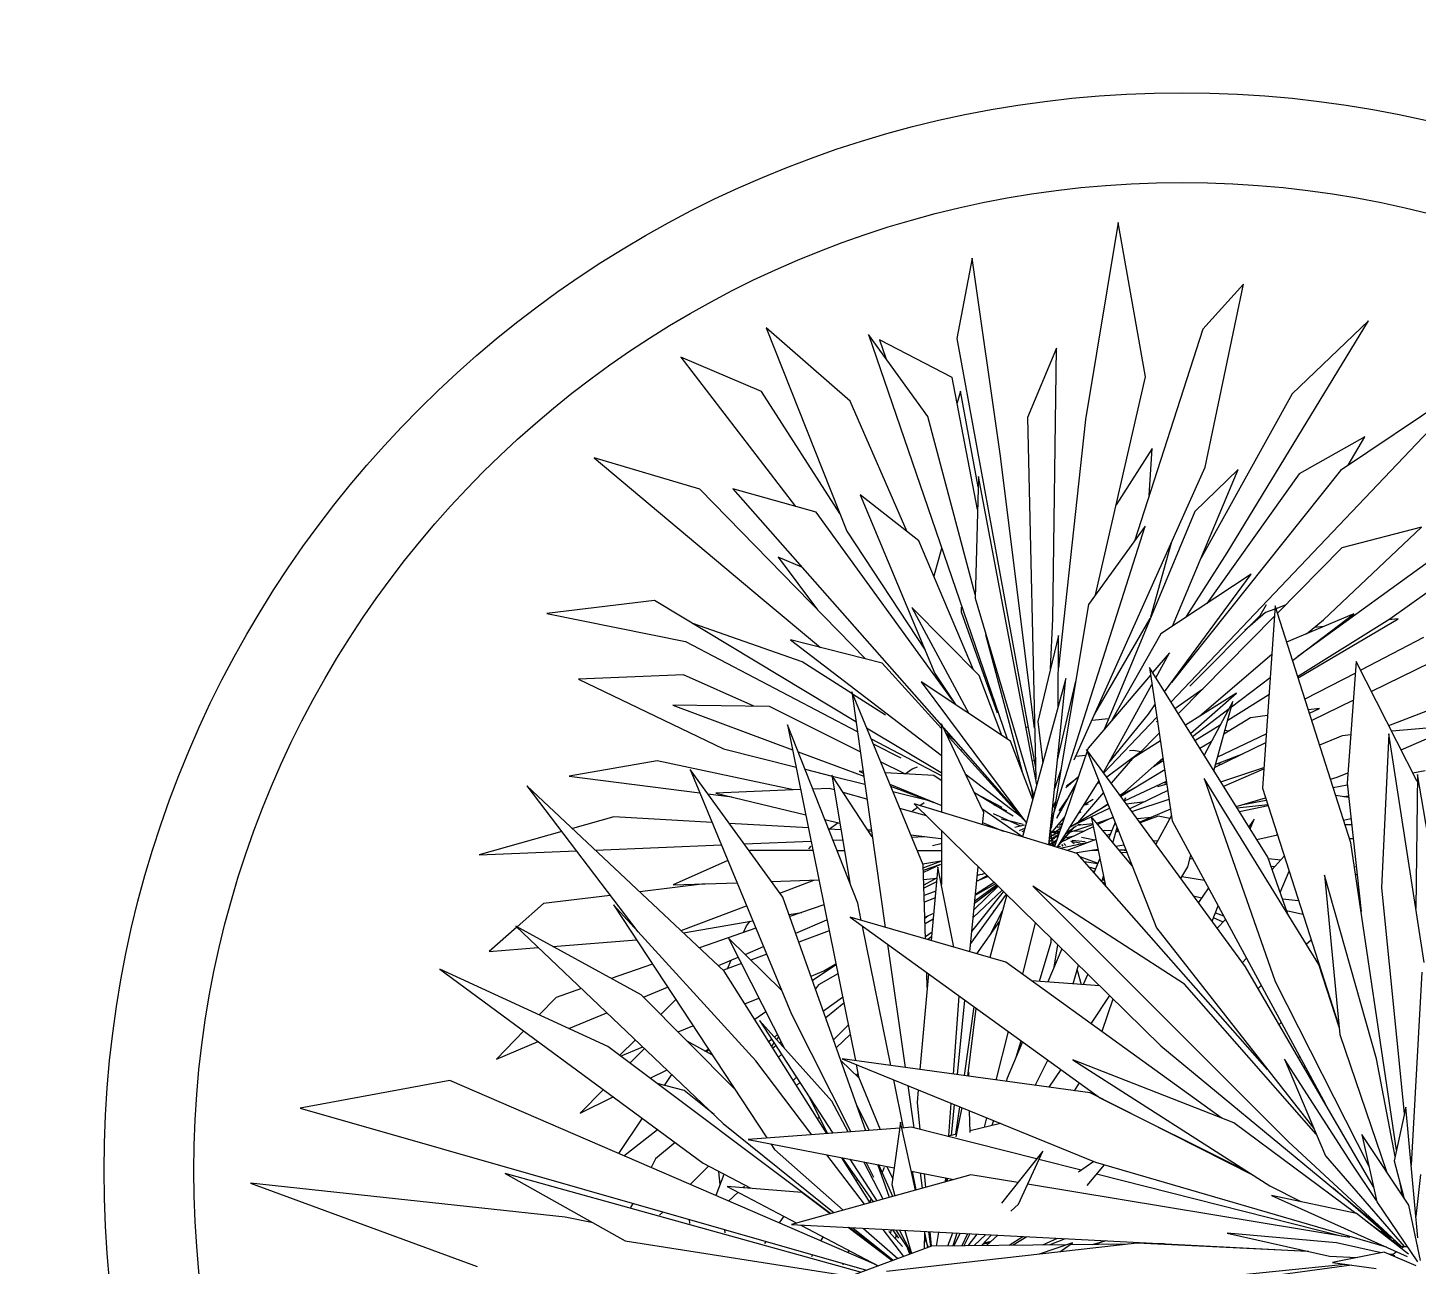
# Model space of a CAD drawing. Header units: millimetres. Extents: x 496 to 139339, y -41630 to 84383.
# Drawn here: x 32843 to 33616, y -36053 to -35364 of the extents above; entities that cross this region are included whole.
import ezdxf

# ---------------------------------------------------------------- set-up
doc = ezdxf.new("R2010")
doc.units = ezdxf.units.MM
doc.layers.add('zelen', color=69, linetype='Continuous')
doc.layers.add('площадь', color=2, linetype='Continuous', lineweight=25, plot=False)
doc.layers.add('территория', color=74, linetype='Continuous', lineweight=25)

# ---------------------------------------------------------------- blocks, each defined once
blk = doc.blocks.new('p4')
at = {"color": 1, "linetype": 'Continuous'}
for p, q in [((-20.74, 421.27), (-35.07, 334.92)), ((-8.7, 353.55), (-20.74, 421.27)), ((-84.77, 405.66), (-91.46, 370.37)), ((-72.43, 319.75), (-84.77, 405.66)), ((34.29, 394.29), (16.42, 374.59)), ((17.43, 313.96), (34.29, 394.29)), ((-175.23, 375.05), (-139.78, 285.88)), ((-138.31, 342.91), (-175.23, 375.05)), ((16.42, 374.59), (-13.56, 281.53)), ((27.13, 276.3), (89.13, 378.22)), ((89.13, 378.22), (55.71, 346.13)), ((-130.3, 372.15), (-69.49, 194.73)), ((-104.23, 336.2), (-130.3, 372.15)), ((-125.41, 369.81), (-122.74, 361.73)), ((-93.6, 353.36), (-125.41, 369.81)), ((-91.46, 370.37), (-57.01, 181.96)), ((-47.72, 366.25), (-60.56, 335.71)), ((-49.39, 247.36), (-47.72, 366.25)), ((-212.61, 362.3), (-162.39, 296.72)), ((-177.19, 347.12), (-212.61, 362.3)), ((-82.38, 295.32), (-93.6, 353.36)), ((-30.64, 257.94), (-8.7, 353.55)), ((2.47, 210.81), (138.06, 353.56)), ((138.06, 353.56), (76.88, 312.52)), ((-142.88, 293.67), (-177.19, 347.12)), ((-113.32, 285.58), (-138.31, 342.91)), ((-89.86, 347.36), (-91.44, 342.17)), ((-82.09, 305.36), (-89.86, 347.36)), ((55.71, 346.13), (15.58, 273.92)), ((-83.46, 258.12), (-104.23, 336.2)), ((-60.56, 335.71), (-56.9, 177.09)), ((-35.07, 334.92), (-46.96, 225.87)), ((87.56, 327.25), (58.72, 311.01)), ((80.23, 314.77), (87.56, 327.25)), ((-250.69, 318), (-176.89, 256.16)), ((-204.37, 304.22), (-250.69, 318)), ((-57.41, 199.38), (-72.43, 319.75)), ((-5.75, 322.07), (-21.57, 297.47)), ((-7.12, 301.5), (-5.75, 322.07)), ((-39.98, 185.42), (17.43, 313.96)), ((76.88, 312.52), (2.7, 219.44)), ((3.09, 244.21), (32, 312.99)), ((32, 312.99), (12.9, 294.48)), ((-81.96, 309.89), (-83.5, 256.49)), ((-56.4, 174.47), (-81.96, 309.89)), ((58.72, 311.01), (18.18, 254.17)), ((-131.65, 229.8), (-204.37, 304.22)), ((-189.82, 304.46), (-98.28, 200.5)), ((-153.26, 294.15), (-189.82, 304.46)), ((-133.98, 301.75), (-101.15, 223.45)), ((-108.18, 281.55), (-133.98, 301.75)), ((-93.36, 211.62), (-153.26, 294.15)), ((12.9, 294.48), (-26.88, 198.82)), ((-50.07, 158.35), (-8.83, 288.06)), ((-8.83, 288.06), (-33.73, 253.68)), ((69.48, 246.9), (112.47, 287.64)), ((112.47, 287.64), (77.45, 278.57)), ((-139.78, 285.88), (-105.39, 233.57)), ((-84.15, 225), (-108.18, 281.55)), ((-6.38, 248.24), (2.88, 281.38)), ((131.93, 284.32), (58.17, 230.9)), ((-98.3, 278.27), (-101.61, 266.09)), ((9.35, 248.34), (27.13, 276.3)), ((77.45, 278.57), (49.17, 249.87)), ((-169.92, 274.47), (-152.73, 251.36)), ((-159.52, 270.05), (-169.92, 274.47)), ((98.58, 247.38), (134.6, 273.21)), ((37.61, 266.99), (-1.98, 240.86)), ((-0.34, 215.3), (37.61, 266.99)), ((-83.5, 256.49), (-57.77, 169.47)), ((-224.18, 255.37), (-271.39, 249.74)), ((-135.8, 202.23), (-224.18, 255.37)), ((-176.89, 256.16), (-151.31, 234.81)), ((-111.33, 252.39), (-86.31, 205.89)), ((-81.73, 222.56), (-111.33, 252.39)), ((-89.47, 250.33), (-89.5, 252.44)), ((-73.66, 205.96), (-89.47, 250.33)), ((-33.73, 253.68), (-50.09, 155.59)), ((41.55, 248.87), (44.36, 253.65)), ((48.16, 253.02), (42.57, 173.1)), ((48.06, 251.64), (43.96, 250.12)), ((81.43, 149.05), (48.16, 253.02)), ((52.56, 253.32), (48.54, 251.82)), ((-271.39, 249.74), (-210.54, 237.4)), ((-159.45, 228.55), (-207.43, 245.3)), ((-50.38, 225.42), (-49.39, 247.36)), ((-31.04, 205.44), (-6.67, 247.55)), ((47.84, 248.53), (5.66, 205.71)), ((10.7, 217.76), (41.55, 248.87)), ((43.96, 250.12), (34.96, 242.22)), ((82.78, 249.55), (53.23, 237.16)), ((55.81, 229.11), (82.78, 249.55)), ((58.06, 222.08), (98.58, 247.38)), ((58.26, 221.45), (102.22, 247.44)), ((61.94, 240.81), (69.48, 246.9)), ((77.42, 244.84), (76.43, 244.74)), ((102.22, 247.44), (97.98, 247)), ((-164.47, 238.17), (-98.35, 187.47)), ((-124.27, 227.92), (-164.47, 238.17)), ((-62.69, 180.04), (-78.74, 240.38)), ((-46.84, 240.12), (-55.92, 202.37)), ((-47.11, 208.48), (-46.84, 240.12)), ((-1.98, 240.86), (-23.44, 202.86)), ((69.6, 244.02), (65.46, 243.59)), ((113.28, 239.14), (85.75, 224.8)), ((-210.54, 237.4), (-135.19, 197.91)), ((1.8, 232.44), (-5.61, 223.75)), ((-4.23, 221.53), (1.8, 232.44)), ((-137.56, 214.56), (-159.45, 228.55)), ((-98.29, 199.2), (-124.27, 227.92)), ((-7.01, 225.98), (3.05, 158.69)), ((44.98, 142.77), (-7.01, 225.98)), ((46.67, 231.77), (15.1, 204.62)), ((83.79, 228.65), (79.76, 175.23)), ((110.56, 175.93), (83.79, 228.65)), ((116.17, 228.01), (90.46, 215.51)), ((-211.51, 222.84), (-257.57, 220.86)), ((-257.57, 220.86), (-193.99, 190.38)), ((-180.62, 208.99), (-211.51, 222.84)), ((-107.15, 219.71), (-60.99, 157.68)), ((-67.91, 193.68), (-107.15, 219.71)), ((-101.15, 223.45), (-92.12, 209.74)), ((-71.73, 196.22), (-81.73, 222.56)), ((-43.62, 221.26), (-62.64, 151.65)), ((-51.12, 148.14), (-43.62, 221.26)), ((-47.31, 185.3), (-39.34, 220.01)), ((-6.51, 222.69), (-33.89, 190.61)), ((28.98, 208.78), (45.97, 221.65)), ((83.41, 223.58), (61.27, 212.05)), ((-137.67, 215.31), (-122.96, 111.97)), ((-106.3, 139.41), (-137.67, 215.31)), ((-122.75, 205.1), (-137.28, 214.38)), ((-27.21, 179.94), (-5.89, 218.52)), ((4.23, 208), (16.5, 216.72)), ((31.2, 214.73), (8.81, 200.67)), ((11.11, 196.99), (31.2, 214.73)), ((27.39, 202.93), (45.45, 214.21)), ((-216.14, 209.42), (-163.58, 189.92)), ((-173.68, 208.91), (-216.14, 209.42)), ((-133.93, 189.05), (-173.68, 208.91)), ((-7.46, 205.6), (-4.55, 209.56)), ((11.85, 195.79), (27.96, 208)), ((29.61, 211.06), (16.97, 187.61)), ((21.3, 180.67), (29.61, 211.06)), ((67.7, 208.06), (62.76, 207.38)), ((63.22, 205.94), (67.7, 208.06)), ((82.51, 211.64), (64.24, 202.76)), ((-55.92, 202.37), (-53.81, 183.97)), ((-32.16, 202.93), (-24.96, 203.68)), ((-27.06, 179.73), (-3.76, 204.26)), ((-24.86, 184.2), (-7.46, 205.6)), ((-3.83, 202.27), (-3.5, 202.5)), ((37.44, 203.92), (25.71, 196.8)), ((44.8, 204.93), (37.44, 203.92)), ((98.08, 200.5), (115.2, 207.15)), ((-165.8, 200.9), (-136.06, 53.49)), ((-135.01, 122.57), (-165.8, 200.9)), ((-98.39, 179.74), (-131.09, 199.4)), ((-98.28, 201.32), (-98.3, 162.48)), ((-79.73, 162.43), (-98.28, 201.32)), ((-97.42, 199.53), (-63.25, 160.72)), ((-96.35, 197.29), (-92.58, 194.03)), ((-62.21, 159.32), (-96.13, 196.82)), ((-61.2, 199.89), (-60.3, 199.98)), ((-57.52, 200.27), (-57.43, 200.28)), ((-2.71, 197.22), (-12.5, 187.28)), ((13, 193.95), (24.13, 200.9)), ((22.94, 199.04), (23.12, 199.02)), ((22.99, 186.83), (44.24, 196.92)), ((26.18, 198.53), (28.07, 198.23)), ((77.6, 196.09), (67.73, 191.87)), ((81.36, 196.42), (77.6, 196.09)), ((98.05, 196.92), (94.81, 129.27)), ((113.57, 96.51), (98.05, 196.92)), ((114.84, 199.38), (99.35, 198.01)), ((-193.99, 190.38), (-162.05, 182.33)), ((-129.17, 194.76), (-98.4, 178.63)), ((-128.25, 192.53), (-116.06, 186.39)), ((-89.71, 189.72), (-89.02, 189.99)), ((-58.13, 168.14), (-67.91, 193.68)), ((-34.32, 189.34), (-48.61, 147.38)), ((-34.59, 190.02), (-3.92, 111.81)), ((35.22, 94.62), (-34.59, 190.02)), ((-33.89, 190.61), (-34.25, 189.56)), ((-15.74, 189.57), (-14.1, 189.74)), ((-2.19, 193.76), (-14.41, 186.08)), ((-14.1, 189.74), (-10.62, 189.19)), ((20.08, 193.39), (15.21, 190.43)), ((43.96, 192.9), (21.69, 182.08)), ((103.48, 189.87), (114.62, 194.64)), ((-223.01, 185.04), (-261.72, 178.34)), ((-163.2, 172.31), (-223.01, 185.04)), ((-161.12, 189.01), (-144.14, 182.71)), ((-114.41, 179.3), (-124.96, 184.57)), ((-58.41, 185.1), (-57.6, 185.18)), ((-39.23, 187.11), (-34.93, 187.56)), ((-10.74, 189.06), (-25.67, 177.83)), ((-14.41, 186.08), (-23.73, 175.18)), ((-17.81, 171.47), (-1.07, 186.24)), ((-5.25, 182.56), (-0.92, 185.26)), ((-3.04, 184.51), (-1.04, 186.02)), ((22.12, 183.65), (34.31, 188.21)), ((22.75, 183.89), (24.75, 183.57)), ((-261.72, 178.34), (-204.33, 171.01)), ((-208.56, 181.22), (-164.08, 73.89)), ((-167.83, 125.22), (-208.56, 181.22)), ((-158.11, 181.34), (-146.28, 178.36)), ((-146.35, 178.78), (-138.26, 130.83)), ((-128.61, 151.72), (-146.35, 178.78)), ((-146.03, 178.3), (-131.89, 174.74)), ((-144.14, 182.71), (-132.4, 178.34)), ((-134.4, 180.45), (-132.6, 179.7)), ((-132.69, 180.35), (-134.4, 180.45)), ((-101.62, 178.57), (-122.99, 179.79)), ((-114.38, 179.3), (-114.7, 179.44)), ((-114.19, 179.29), (-111.13, 181.51)), ((-111.13, 181.51), (-108.73, 182.43)), ((-98.41, 176.36), (-101.62, 178.57)), ((-87.83, 179.4), (-62.97, 160.34)), ((-78.92, 177.8), (-78.45, 177.98)), ((-45.76, 181.56), (-48.6, 172.75)), ((-38.18, 178.02), (-43.7, 173.18)), ((-39.14, 177.17), (-43.7, 173.18)), ((-43.4, 174.15), (-38.25, 177.81)), ((-0.29, 181.03), (-19.49, 169.38)), ((17.1, 177.35), (48.23, 88.13)), ((67.31, 95.59), (17.1, 177.35)), ((24.32, 175.85), (43.21, 182.14)), ((43.15, 181.34), (25.58, 173.82)), ((72.48, 177), (75.48, 177.87)), ((75.48, 177.87), (80.11, 179.85)), ((108.58, 179.83), (113.98, 180.84)), ((110.6, 178.99), (109.91, 120.21)), ((116.95, 142.34), (110.6, 178.99)), ((-280.25, 174.07), (-231.47, 110.03)), ((-193.56, 92.74), (-280.25, 174.07)), ((-160.06, 172.44), (-197.31, 170.92)), ((-197.31, 170.92), (-157.82, 161.37)), ((-147.62, 172.95), (-154.7, 172.66)), ((-145.25, 172.28), (-147.62, 172.95)), ((-130.97, 168.24), (-141.37, 171.18)), ((-120.96, 174.88), (-98.47, 165.56)), ((-120.56, 173.92), (-101.54, 166.83)), ((-119.62, 171.65), (-103.71, 167.64)), ((-83.81, 170.98), (-71.76, 164.67)), ((-83.81, 170.98), (-71.76, 164.67)), ((-66.82, 160.75), (-83.8, 170.96)), ((-76.04, 175.25), (-77.4, 176.12)), ((-57.94, 168.84), (-58.62, 172.34)), ((-39.27, 174.83), (-47.77, 159.77)), ((-38.9, 175.89), (-47.65, 160.14)), ((-47.55, 147.06), (-29.99, 174.9)), ((-27.19, 171.13), (-38.58, 157.8)), ((-29.99, 174.9), (-29.22, 176.31)), ((-28.87, 175.42), (-29.36, 175.05)), ((-19.93, 169.98), (-17.81, 171.47)), ((-12.48, 173.63), (-19.81, 169.82)), ((-17.87, 167.44), (0.44, 176.13)), ((1.05, 172.05), (-15.54, 163.98)), ((0.65, 174.76), (-3.51, 173.71)), ((-0.27, 175.27), (0.53, 175.57)), ((42.57, 173.1), (76.08, 68.75)), ((73.67, 173.31), (79.84, 174.46)), ((79.76, 175.23), (85.89, 118.93)), ((-200.81, 170.57), (-190.32, 169.23)), ((-110.23, 166.11), (-1.94, 59.97)), ((-38.76, 144.39), (-110.23, 166.11)), ((-107.82, 165.38), (-105.89, 166.78)), ((-75.46, 165.94), (-69.73, 163.06)), ((-49.48, 164.15), (-48.18, 167.07)), ((-43.35, 167.89), (-46.75, 163.12)), ((-25.15, 165.94), (-42.14, 155.64)), ((-33.83, 166), (-35.94, 165.47)), ((-35.67, 165.89), (-31.62, 168.29)), ((-28.89, 163.68), (-25.26, 166.23)), ((-27.2, 164.87), (-26.86, 164.91)), ((-26.22, 165.55), (-25.15, 165.95)), ((-17.51, 168.74), (-18.06, 167.43)), ((-17.93, 167.25), (-17.51, 168.74)), ((-17.13, 166.15), (-8.91, 167.21)), ((-14.7, 162.84), (1.61, 168.28)), ((31.07, 165.04), (43.96, 168.76)), ((44.93, 165.74), (31.53, 164.3)), ((45.09, 165.27), (32.53, 162.71)), ((34.16, 165.93), (44.27, 167.82)), ((80.44, 168.95), (74.77, 169.86)), ((80.37, 169.56), (78.13, 169.32)), ((-242.02, 160.47), (-260.25, 155.31)), ((-198.95, 158.03), (-242.02, 160.47)), ((-149.47, 159.36), (-142.8, 157.74)), ((-104.85, 160.84), (-116.52, 164.14)), ((-110.92, 163.13), (-108.78, 164.68)), ((-62.63, 151.68), (-80.48, 163.99)), ((-80.28, 157.01), (-79.73, 162.43)), ((-63.36, 156.43), (-75.41, 161.84)), ((-71.99, 159.65), (-62.38, 157.23)), ((-68.67, 158.81), (-62.38, 157.23)), ((-66.5, 164.06), (-65.35, 163.11)), ((-66.5, 164.06), (-65.35, 163.11)), ((-63.5, 160.75), (-62.97, 160.34)), ((-62.79, 159.97), (-62.62, 159.88)), ((-62.79, 159.97), (-62.62, 159.88)), ((-50.07, 158.35), (-49.14, 161.28)), ((-49.47, 159.3), (-50.06, 158.48)), ((-49.36, 159.99), (-49.95, 159.54)), ((-49.78, 153.54), (-44.15, 160.46)), ((-49, 162.15), (-49.7, 161.97)), ((-49.7, 161.99), (-49.01, 162.08)), ((-49.7, 161.99), (-49.6, 162)), ((-41.89, 156.04), (-32.57, 160.46)), ((-38.88, 160.81), (-38.84, 160.83)), ((-38.1, 162.04), (-37, 162.73)), ((-38.1, 162.04), (-37, 162.73)), ((-32.6, 160.62), (-26.22, 130.17)), ((-14.57, 138.96), (-32.6, 160.62)), ((-32.49, 160.5), (-24.5, 164.29)), ((-30.16, 157.69), (-22.87, 160.12)), ((-30.16, 157.69), (-24.81, 159.48)), ((-26.32, 158.74), (-30.02, 157.67)), ((-22.97, 160.37), (-29.68, 157.11)), ((-6.14, 160.25), (-12.32, 159.58)), ((2.28, 163.85), (-11.21, 158.07)), ((-3.08, 160.8), (-11.01, 157.8)), ((2.69, 161.1), (-4.15, 148.42)), ((1.99, 159.81), (-3.08, 160.8)), ((3.05, 158.69), (70.24, 34.36)), ((38.95, 159.44), (36.69, 156.05)), ((37.21, 155.21), (38.95, 159.44)), ((78.22, 159.08), (81.44, 159.8)), ((-264.94, 153.98), (-301.17, 143.72)), ((-156.66, 155.63), (-191.38, 157.6)), ((-142.31, 154.82), (-147.81, 155.13)), ((-147.49, 155.11), (-143.6, 157.94)), ((-130.71, 154.92), (-129.04, 154.71)), ((-128.95, 154.06), (-130.2, 154.13)), ((-111.74, 152.57), (-98.55, 150.94)), ((-98.3, 154.42), (-98.31, 130.75)), ((-80.18, 157.98), (-71.15, 154.23)), ((-61.81, 156.78), (-66.02, 155.84)), ((-63.97, 154.53), (-62.43, 155.14)), ((-61.86, 154.5), (-62.97, 153.89)), ((-62.4, 155.15), (-61.6, 155.46)), ((-62.32, 153.63), (-62.09, 153.64)), ((-62.32, 153.63), (-62.09, 153.64)), ((-50.82, 149.69), (-47.02, 152.76)), ((-50.82, 149.69), (-47.02, 152.76)), ((-50.74, 151.83), (-46.39, 153.9)), ((-46.75, 152.84), (-50.55, 153.71)), ((-50.45, 154.73), (-49.64, 147.69)), ((-50.45, 154.73), (-49.64, 147.69)), ((-50.08, 155.68), (-50.41, 155.09)), ((-50.05, 155.83), (-50.4, 155.21)), ((-50.4, 155.15), (-50.33, 155.23)), ((-50.23, 155.5), (-50.37, 155.48)), ((-50.29, 156.27), (-49.91, 156.65)), ((-50.26, 156.55), (-49.91, 156.68)), ((-49.07, 154.03), (-46.32, 154.09)), ((-45.82, 155.57), (-48.91, 153.34)), ((-48.73, 154.04), (-48.12, 153.91)), ((-48.01, 153.13), (-46.39, 153.9)), ((-47.21, 152.71), (-47.64, 151.74)), ((-45.68, 155.99), (-47.41, 155.8)), ((-46.61, 154.09), (-47.12, 152.93)), ((-40.06, 156.07), (-46.96, 147.99)), ((-40.58, 155.46), (-46.96, 147.99)), ((-46.89, 152.88), (-46.68, 153.04)), ((-46.89, 152.88), (-46.68, 153.04)), ((-46.22, 156.06), (-46.53, 155.9)), ((-46.22, 156.06), (-46.53, 155.9)), ((-46.44, 156.84), (-45.1, 157.67)), ((-46.44, 156.84), (-45.1, 157.67)), ((-31.66, 156.15), (-46.31, 149.02)), ((-45.22, 157.33), (-45.94, 157.36)), ((-45.28, 157.16), (-45.79, 155.98)), ((-43.69, 153.18), (-31.87, 157.12)), ((-43.69, 153.18), (-31.87, 157.12)), ((-43.59, 153.35), (-38.95, 156.61)), ((-42.1, 154.19), (-42.57, 154.06)), ((-42.39, 154.19), (-35.35, 154.35)), ((-41.89, 156.04), (-40.03, 156.92)), ((-31.94, 157.47), (-38.66, 156.74)), ((-37.12, 156.91), (-38.2, 156.97)), ((-28.09, 157.88), (-30.14, 157.66)), ((-27.54, 154.54), (-23.45, 154.64)), ((-27.44, 154.43), (-26.74, 154.56)), ((-24.23, 152.8), (-25.65, 152.27)), ((-22.04, 158), (-24.85, 151.32)), ((-23.02, 149.11), (-21.15, 155.75)), ((-20.54, 154.2), (-21.71, 153.75)), ((-21.45, 154.68), (-20.74, 154.7)), ((40.11, 150.57), (49.16, 152.59)), ((78.86, 157.07), (81.73, 157.13)), ((-250.16, 145.84), (-194.85, 148.13)), ((-184.8, 148.55), (-155.48, 149.77)), ((-156.45, 146.37), (-155.44, 147.61)), ((-145.86, 150.16), (-141.55, 150.34)), ((-111.34, 151.6), (-105.72, 151.83)), ((-98.56, 148.58), (-102.17, 147.78)), ((-50.39, 147.92), (-50.99, 149.47)), ((-50.74, 151.7), (-50.78, 151.44)), ((-50.6, 148.46), (-49.75, 149.1)), ((-50.59, 148.42), (-47.52, 150.58)), ((-48.74, 149.72), (-50.5, 148.21)), ((-48.74, 149.72), (-50.5, 148.21)), ((-50.45, 150.93), (-47.45, 151.93)), ((-50.45, 150.93), (-49.77, 151.16)), ((-50.34, 151.28), (-48.46, 150.89)), ((-48.53, 147.6), (-49.68, 147.71)), ((-49.67, 147.7), (-49.52, 148.9)), ((-49.2, 147.66), (-49.66, 147.77)), ((-48.51, 149.73), (-49.4, 147.68)), ((-49.39, 149.93), (-49.25, 151.05)), ((-49.13, 152.03), (-49.11, 152.17)), ((-48.39, 148.01), (-49.13, 147.65)), ((-48.69, 152.29), (-47.99, 151.37)), ((-47.77, 151.6), (-48.56, 152.33)), ((-48.42, 151.61), (-48.22, 151.67)), ((-48.06, 151.73), (-47.45, 151.93)), ((-46.07, 147.37), (-47.28, 147.48)), ((-46.24, 149.13), (-46.2, 149.08)), ((-33.91, 149.15), (-46.18, 146.64)), ((-45.42, 149.46), (-45.81, 149.81)), ((-45.62, 148.35), (-45, 147.58)), ((-44.97, 151.15), (-44.49, 151.24)), ((-43.66, 147.84), (-44.61, 148.72)), ((-44.09, 152.08), (-44.35, 152.13)), ((-42.62, 150.82), (-44.09, 152.08)), ((-43.36, 151.45), (-40.03, 152.07)), ((-30.47, 150.45), (-43.05, 145.69)), ((-40.01, 148.57), (-41.5, 149.85)), ((-41.43, 149.79), (-37.35, 149.09)), ((-35.14, 149.53), (-40.9, 150.07)), ((-36.73, 151.58), (-30.88, 150.38)), ((-21.73, 147.57), (-18.17, 148.14)), ((-5.29, 149.98), (-3.23, 150.12)), ((49.19, 152.5), (48.82, 152.51)), ((82.42, 150.8), (80.85, 150.88)), ((101.42, 14.18), (81.43, 149.05)), ((-301.17, 143.72), (-258.48, 145.49)), ((-192.03, 141.35), (-216.05, 130.58)), ((-182.34, 145.69), (-182.63, 145.56)), ((-154.65, 145.63), (-182.34, 145.69)), ((-140.75, 145.6), (-144.07, 145.61)), ((-98.57, 145.5), (-108.83, 145.53)), ((-106.47, 139.83), (-98.6, 141.21)), ((-106.26, 138.07), (-98.6, 141.05)), ((-39.75, 144.69), (-29.6, 146.31)), ((44.83, 49.64), (-38.76, 144.39)), ((-37.58, 143.05), (-29.59, 140.1)), ((-36.91, 142.29), (-37.02, 142.65)), ((-29.69, 139.86), (-35.58, 140.78)), ((-33.14, 145.74), (-29.5, 145.8)), ((-28.73, 142.14), (-31.33, 135.96)), ((-20.39, 145.95), (-17.33, 146)), ((-16.78, 144.6), (-19.48, 144.86)), ((-19.12, 145.98), (-17.19, 145.64)), ((9.8, 138.58), (11.19, 143.63)), ((12.14, 141.87), (10.74, 142.01)), ((53.74, 117.7), (44.98, 142.77)), ((50.65, 141.51), (45.25, 142.02)), ((52.19, 143.16), (46.85, 137.42)), ((-105.23, 106.85), (-106.3, 139.41)), ((-98.61, 139.62), (-106.22, 136.98)), ((-98.61, 139.51), (-106.19, 135.98)), ((-99.86, 138.4), (-102.71, 106.12)), ((-92.77, 103.24), (-99.86, 138.4)), ((-85.85, 101.24), (-82.12, 138.56)), ((-77.73, 134.26), (-82.75, 132.24)), ((-81.16, 135.18), (-82.51, 134.68)), ((-82.47, 135.06), (-80.28, 135.26)), ((-82.16, 132.47), (-78.25, 134.76)), ((-80.28, 135.26), (-79.18, 135.68)), ((-33.55, 138.48), (-30.61, 137.67)), ((-32.13, 136.87), (-31.1, 136.51)), ((-27.82, 131.99), (-27.12, 134.48)), ((6.8, 133.45), (9.8, 138.58)), ((47.86, 138.5), (46.43, 138.64)), ((50.41, 127.24), (54.3, 136.57)), ((69.85, 134.87), (76.59, 64.98)), ((92.63, 54.24), (69.85, 134.87)), ((83.77, 138.42), (82.99, 138.49)), ((84.13, 135.08), (83.49, 135.14)), ((-202.26, 131.05), (-230.67, 127.55)), ((-216.05, 130.58), (-187.97, 131.53)), ((-172.79, 132.04), (-152.05, 132.75)), ((-169.13, 127), (-154.22, 132.67)), ((-139.52, 134.05), (-138.82, 134.17)), ((-106.09, 132.98), (-100.29, 133.49)), ((-100.38, 133.49), (-106.01, 130.41)), ((-100.42, 132), (-105.96, 129.18)), ((-98.89, 133.62), (-98.64, 133.64)), ((-98.64, 132.9), (-98.74, 132.85)), ((-71.69, 128.34), (-84.35, 116.3)), ((-84.02, 119.58), (-73.36, 129.98)), ((-73.58, 130.19), (-83.74, 122.38)), ((-83.61, 123.67), (-74.04, 130.64)), ((-74.52, 131.11), (-83.37, 126.06)), ((-83.32, 126.53), (-75.16, 131.74)), ((-58.13, 130.07), (54.03, 17.82)), ((8.34, 87.03), (-58.13, 130.07)), ((-26.43, 131.15), (-27.64, 131.78)), ((-26.67, 132.33), (-27.51, 133.1)), ((-27.33, 133.76), (-26.93, 133.55)), ((17.16, 132.59), (7.2, 134.13)), ((18.89, 129.38), (14.54, 122.87)), ((94.81, 129.27), (104.89, 30.26)), ((-272.92, 122.36), (-284.55, 112.13)), ((-243.61, 125.96), (-272.92, 122.36)), ((-131.44, 22.71), (-167.83, 125.22)), ((-133.47, 115.01), (-135.01, 122.57)), ((-100.79, 127.86), (-105.86, 125.96)), ((-101.05, 124.88), (-105.76, 122.99)), ((-69.84, 126.52), (-85.48, 104.92)), ((-84.96, 110.14), (-70.96, 127.62)), ((-81.86, 126.92), (-80.77, 128.02)), ((-69.57, 126.26), (-77.1, 98.71)), ((12.38, 125.83), (15.88, 124.87)), ((51.39, 124.41), (58.42, 123.74)), ((85.15, 125.71), (84.92, 125.49)), ((-242.24, 121.81), (-174.87, 19.51)), ((-179.75, 53.43), (-242.24, 121.81)), ((-212.5, 110.51), (-183.78, 121.43)), ((-165.12, 117.57), (-159.55, 118.53)), ((-149.86, 121.88), (-164.81, 116.71)), ((-159.76, 118.45), (-159.73, 118.5)), ((-138.39, 116.43), (-28.47, 36.97)), ((-70.04, 96.67), (-138.39, 116.43)), ((-105.54, 116.41), (-101.65, 118.13)), ((-105.53, 115.95), (-104.18, 117.01)), ((-76.72, 109.04), (-71.5, 119.23)), ((-75.3, 119.37), (-75.7, 118.42)), ((20.51, 114.72), (23.24, 121.34)), ((25.31, 114.26), (21.07, 116.07)), ((21.98, 118.29), (25.55, 117.06)), ((60.41, 117.54), (53.21, 119.2)), ((-284.68, 112.02), (-296.83, 101.34)), ((-285.12, 112.44), (-194.01, 25.94)), ((-230, 82.36), (-285.12, 112.44)), ((-211.54, 109.61), (-181.05, 114.84)), ((-179.69, 111.56), (-204.48, 102.98)), ((-185.13, 109.68), (-183.84, 112.57)), ((-183.83, 112.57), (-182.15, 114.65)), ((-162.24, 109.46), (-148.52, 115.24)), ((-147.54, 110.41), (-160.82, 105.46)), ((-120.49, 51.34), (-132.96, 112.51)), ((-101.88, 115.5), (-105.44, 113.46)), ((-105.26, 107.91), (-102.36, 110.02)), ((-72.75, 114.64), (-82.85, 100.38)), ((-62.62, 91.35), (-56.98, 113.92)), ((-3.92, 111.81), (65.16, 23.72)), ((26.42, 115.45), (22.81, 111.57)), ((-268.88, 103.58), (-232.17, 106.53)), ((-191.67, 107.21), (-167.17, 58.86)), ((-168.36, 84.23), (-191.67, 107.21)), ((-121.89, 104.51), (-114.2, 50.47)), ((-102.55, 107.94), (-104.31, 106.58)), ((-55.3, 88.28), (-50.05, 105.46)), ((-50.05, 105.46), (-50.12, 107.19)), ((-48.83, 94.47), (-47.22, 104.35)), ((61.77, 104.62), (61.95, 104.56)), ((63.98, 106.41), (61.86, 104.48)), ((-296.83, 101.34), (-275.25, 103.07)), ((-196.15, 95.17), (-187.43, 98.84)), ((-184.45, 100.1), (-176.35, 103.51)), ((-174.97, 100.18), (-181.91, 97.59)), ((-45.41, 102.58), (-51.56, 88)), ((33.83, 96.52), (35.61, 98.45)), ((-318.42, 93.6), (-202.79, 8.48)), ((-244.67, 59.6), (-318.42, 93.6)), ((-225.13, 95.83), (-243.22, 89.57)), ((-186.02, 96.06), (-193.95, 93.1)), ((-148.61, 21.45), (-193.56, 92.74)), ((-192.23, 93.74), (-190.54, 97.53)), ((-155.51, 90.52), (-149.92, 92.86)), ((-144.54, 95.51), (-154.83, 88.6)), ((-143.75, 91.61), (-152.25, 86.76)), ((-149.92, 92.86), (-144.63, 95.96)), ((-103.99, 91.57), (-107.7, 49.58)), ((-104.52, 85.58), (-104.74, 92.11)), ((24.98, 28.13), (-70.04, 96.67)), ((-40.41, 87.17), (-38.09, 95.41)), ((-38.73, 93.15), (-36.93, 86.91)), ((91.33, -1.9), (35.22, 94.62)), ((76.29, 68.11), (67.31, 95.59)), ((68.41, 92.25), (68.49, 92.37)), ((112.52, 92.35), (107.87, 7.59)), ((-228.98, 81.33), (-218.49, 85.75)), ((-152.25, 86.76), (-153.57, 85.04)), ((-104.52, 85.69), (-104.51, 85.72)), ((-28.81, 86.3), (-58.69, 88.53)), ((-33.98, 91.38), (-36.09, 86.85)), ((-28.79, 86.29), (-28.81, 86.3)), ((66.22, 21.22), (8.34, 87.03)), ((42.09, 86.46), (40.7, 85.19)), ((48.23, 88.13), (89.32, 7.15)), ((-267.38, 81.21), (-274.84, 73.51)), ((-256.27, 85.06), (-267.38, 81.21)), ((-189.02, 40.98), (-230, 82.36)), ((-214.89, 80.27), (-221.45, 73.73)), ((-184.5, 78.36), (-178.36, 80.94)), ((-169, 84.86), (-168.68, 85)), ((-150.1, 75.27), (-141.69, 81.39)), ((-92.99, 47.55), (-90.48, 81.8)), ((-91.25, 47.31), (-87.98, 79.99)), ((-24.54, 82.12), (-32.61, 69.84)), ((-27.79, 66.38), (-22.92, 80.53)), ((71.92, 81.48), (72, 81.44)), ((72.51, 79.87), (72.43, 79.91)), ((-261.8, 67.5), (-245.16, 74.51)), ((-175.29, 74.89), (-180.22, 71.58)), ((-164.08, 73.89), (-138.09, 22.22)), ((-141.15, 78.73), (-149.02, 72.23)), ((-88.2, 46.89), (-83.86, 77.01)), ((-83.23, 76.29), (-86.85, 46.7)), ((-83.23, 76.29), (-83.25, 76.57)), ((-83.17, 76.51), (-83.23, 76.29)), ((73.66, 76.26), (73.61, 76.3)), ((73.66, 76.26), (73.61, 76.3)), ((-213.85, 66.06), (-207.33, 68.79)), ((-178.13, 71.06), (-145.95, 21.64)), ((-146.39, 35.73), (-178.13, 71.06)), ((-145.61, 62.61), (-139.21, 69.07)), ((49.89, 69.39), (50.88, 70.19)), ((-281.61, 66.5), (-293.62, 54.09)), ((-293.62, 54.09), (-275.26, 61.83)), ((-232.62, 62.6), (-239.51, 55.73)), ((-198.78, 55.82), (-209.84, 62.01)), ((-174.08, 61.84), (-172.79, 62.85)), ((-171.76, 61.27), (-172.83, 59.86)), ((-171.6, 63.79), (-170.22, 64.88)), ((-169.73, 63.91), (-170.64, 62.72)), ((-169.33, 61.26), (-168.64, 61.76)), ((-138.37, 64.91), (-144.39, 59.18)), ((-74.23, 44.96), (-68.91, 66.21)), ((-62.66, 61.69), (-69.39, 45.73)), ((-65.47, 55.01), (-63.29, 62.15)), ((76.59, 64.98), (97.06, 4.81)), ((-146.87, -13.73), (-244.67, 59.6)), ((-239.14, 55.45), (-229.39, 59.54)), ((-228.63, 58.82), (-235.03, 52.38)), ((-202.06, 57.65), (-200.5, 58.43)), ((-200.3, 58.12), (-201.48, 57.33)), ((-172.34, 59.07), (-170.97, 60.07)), ((-168.43, 56.16), (-169.79, 55.03)), ((-1.94, 59.97), (95.75, -20.82)), ((58.99, 55.18), (58.38, 54.77)), ((-226.13, 45.7), (-218.7, 49.39)), ((-155.21, 20.96), (-179.75, 53.43)), ((-134.41, 45.75), (-142.38, 53.54)), ((-141.86, 54.29), (-30.6, 8.94)), ((-33.02, 39.27), (-141.86, 54.29)), ((-135.72, 51.79), (-134.61, 46.3)), ((-57.13, 42.6), (-51.53, 53.64)), ((-45.92, 49.59), (-51.07, 41.76)), ((-40.67, 53.78), (45.91, -1.54)), ((30.1, 26.14), (-40.67, 53.78)), ((52.32, 54.07), (70.27, 11.66)), ((82.02, 7.97), (52.32, 54.07)), ((60.98, 50.31), (61.42, 50.69)), ((100.8, 11.33), (92.63, 54.24)), ((-314.08, 44.71), (-379.77, 32.53)), ((-126.92, -36.18), (-314.08, 44.71)), ((-211.17, 40.32), (-223.1, 43.42)), ((-217.08, 46.87), (-219.95, 42.61)), ((-216.48, 47.28), (-217.08, 46.87)), ((-163.31, 44.75), (-161.92, 46.16)), ((-160.45, 43.9), (-161.9, 42.52)), ((-135.58, 46.89), (-134.9, 47.74)), ((-134.61, 46.3), (-125.18, 23.18)), ((-114.9, 23.94), (-119.21, 45.06)), ((-86.3, 48.2), (-86.61, 46.67)), ((-86.26, 46.62), (-86.3, 48.2)), ((-69.39, 45.73), (-69.84, 44.35)), ((-39.94, 40.23), (-37.72, 43.65)), ((-246.61, 40.73), (-256.84, 30.45)), ((-256.84, 30.45), (-242.38, 37.62)), ((-198.08, 29.82), (-211.17, 40.32)), ((-206.3, 36.4), (-205.6, 36.95)), ((-156.62, 38.02), (-148.24, 21.47)), ((-113.07, 42.56), (-110.42, 23.91)), ((-108.48, 40.69), (-108.98, 35.07)), ((39.02, 2.87), (-33.02, 39.27)), ((-32.12, 38.82), (-31.73, 39.32)), ((-28.1, 36.79), (35.53, 5.09)), ((65.81, 42.58), (65.54, 42.46)), ((-379.77, 32.53), (-131.2, -38.51)), ((-199.1, 30.78), (-199.19, 30.7)), ((-139.27, 22.14), (-146.39, 35.73)), ((-135.34, 33.71), (-129.98, 22.82)), ((-108.98, 35.07), (-107.82, 23.26)), ((-94.98, 20.41), (-93.93, 34.76)), ((-93.91, 20.67), (-92.56, 34.19)), ((-89.37, 32.89), (-91.94, 20.03)), ((-91.9, 21.16), (-90.17, 33.22)), ((-85.67, 21.88), (-85.9, 31.48)), ((-23.39, 34.41), (-23.37, 34.43)), ((-22.76, 34.09), (-22.74, 34.12)), ((-17.69, 31.6), (-17.66, 31.51)), ((-16.43, 30.97), (-16.49, 30.92)), ((105.5, 33.1), (100.41, 9.5)), ((110.83, -24.32), (105.5, 33.1)), ((-229.62, 28.23), (-240.06, 12.72)), ((-194.01, 25.94), (-145.34, -13.3)), ((-152.69, 27.91), (-151.88, 28.66)), ((-116.17, 26.48), (-120.1, -0.89)), ((-109.6, -3.35), (-116.17, 26.48)), ((-72.29, 25.94), (-85.69, 22.68)), ((-79.42, 24.2), (-78.36, 28.41)), ((-75.4, 27.2), (-76.11, 25.01)), ((-5.09, 25.15), (-4.96, 25.26)), ((83.56, -13.57), (30.1, 26.14)), ((-237.63, 11.67), (-222.91, 23.29)), ((-116.55, 23.81), (-183.17, 18.9)), ((-183.17, 18.9), (-119.05, 6.42)), ((-111.5, 24.19), (-115.6, 23.88)), ((-56.56, 10.29), (-111.5, 24.19)), ((-91.71, 21.21), (-95.79, 20.22)), ((0.91, 22.13), (1.09, 22.25)), ((6.53, 19.54), (6.32, 19.39)), ((86.23, 21.07), (92.79, -8.51)), ((106.93, -10.01), (86.23, 21.07)), ((-215.1, 17.54), (-223.76, 10.37)), ((-173.19, 16.95), (-171.53, 14.42)), ((-171.53, 14.42), (-141.43, -12.21)), ((-53.84, 13.73), (-71.91, -9.12)), ((-64.5, -9.47), (-53.84, 13.73)), ((18.25, 13.36), (18.5, 13.58)), ((54.03, 17.82), (103.51, -28.01)), ((-223.76, 10.37), (-225.73, 6.53)), ((-208.56, -0.89), (-200.52, 7.21)), ((-202.79, 8.48), (-181.97, -2.57)), ((-132.1, -9.61), (-148.56, 12.16)), ((-129.49, -8.89), (-141.95, 10.87)), ((-141.87, 10.86), (-128.28, -8.55)), ((-141.57, 10.38), (-141.59, 10.31)), ((-138.5, 10.2), (-126.6, -8.08)), ((-123.83, -7.31), (-132.39, 9.01)), ((-131.35, 8.81), (-128.06, 2.28)), ((-121.05, -6.54), (-126.14, 7.8)), ((-119.64, -6.14), (-125.74, 7.72)), ((-123.36, 6.56), (-124.28, 4.4)), ((-122.21, 7.03), (-119.7, 1.93)), ((-36.94, 5.33), (-55.54, 10.04)), ((-31.37, 9.26), (-38.14, 4.49)), ((-34.32, -1.33), (-26.69, 7.78)), ((-30.6, 8.94), (96.93, -28.33)), ((27.61, 8.63), (28.04, 8.82)), ((30.89, 7.41), (30.39, 7.23)), ((70.27, 11.66), (104.87, -28.05)), ((92.66, -7.91), (82.02, 7.97)), ((100.41, 9.5), (104.7, -6.67)), ((-289.81, 3.94), (-237.13, -25.56)), ((-133.74, -39.45), (-289.81, 3.94)), ((-193.77, 3.45), (-197.22, -5.79)), ((-195.42, -0.97), (-196.01, 4.7)), ((-85.34, 3.41), (-164.1, -18.53)), ((-137.71, 4.15), (-137.48, 4.5)), ((-135.49, 0.63), (-135.16, 1.17)), ((-111.42, 4.93), (-92.85, 1.32)), ((-109.35, -3.28), (-111.01, 4.85)), ((-107.61, 4.19), (-106.66, -2.53)), ((-105.92, 3.86), (-105.33, -2.16)), ((-96.46, 0.31), (-96.34, 2)), ((-95.93, 0.46), (-95.79, 1.89)), ((-95.59, 1.85), (-95.86, 0.48)), ((-64.71, -0.01), (-85.34, 3.41)), ((77.72, -23.66), (-30.18, 3.62)), ((33.74, 5.99), (33.22, 5.79)), ((112.05, 3.54), (109.96, -14.9)), ((-401.49, -0.39), (-302.09, -36.88)), ((-263.48, -15.18), (-401.49, -0.39)), ((-192.35, -1.73), (-161.7, -17.86)), ((-159.53, -4.38), (-192.35, -1.73)), ((-191.74, -8.16), (-187.52, -4.27)), ((-185.38, -2.29), (-184.67, -1.63)), ((-147.09, -13.79), (-159.53, -4.38)), ((-120.1, -0.89), (-118.67, -5.87)), ((80.95, -24.2), (-60.48, -0.71)), ((45.91, -1.54), (59.4, -8.41)), ((46.65, -5.69), (106.2, -32.5)), ((83.88, -13.64), (46.65, -5.69)), ((98.92, -24.46), (73.64, -2.53)), ((75.05, -3.7), (74.99, -3.71)), ((104.03, -5.66), (103.02, -0.33)), ((104.45, -6.29), (104.26, -5)), ((-233.78, -9.19), (-234.69, -10.97)), ((-129.27, -7.31), (-129.76, -8.46)), ((-67.77, -12.56), (-64.5, -9.47)), ((92.79, -8.51), (110.72, -34.87)), ((111.96, -34.33), (106.93, -10.01)), ((-251.12, -17.72), (-263.48, -15.18)), ((-221.96, -14.41), (-220.54, -12.98)), ((-208.72, -17.99), (-208.89, -16.31)), ((-167.44, -14.84), (-169.53, -17.76)), ((106.75, -31.53), (83.88, -13.64)), ((103.11, -28.08), (88.09, -16.93)), ((88.58, -15.49), (89.04, -15.27)), ((-193.2, -22.19), (-193.35, -20.75)), ((-164.1, -18.53), (62.23, -30.16)), ((-160.04, -18.74), (-126.08, -36.62)), ((-151.17, -25.7), (-150.13, -23.95)), ((-119.95, -34.34), (-139.14, -19.81)), ((-119.57, -34.2), (-138.72, -19.83)), ((-137.14, -19.92), (-119.47, -34.17)), ((-132.45, -20.16), (-117.47, -33.42)), ((-114.84, -32.45), (-123.79, -20.6)), ((-115.43, -28.05), (-121.36, -21.5)), ((-120.69, -22.23), (-120.2, -20.79)), ((-119.69, -20.81), (-117.15, -24.43)), ((-118.23, -23.18), (-118.37, -24.79)), ((-118.26, -20.89), (-111.53, -31.22)), ((-111.5, -30.83), (-116.67, -20.97)), ((-114.3, -21.09), (-111.4, -31.17)), ((-105.73, -29.07), (-105.53, -21.85)), ((-105.53, -21.85), (-105.59, -21.54)), ((-104.21, -28.51), (-105.53, -22.02)), ((-103.94, -21.62), (-103.02, -28.07)), ((-103.43, -21.65), (-102.81, -27.99)), ((-99.63, -21.84), (-100.56, -27.91)), ((-95.51, -27.86), (-93.31, -22.17)), ((-91.45, -22.26), (-93.26, -27.84)), ((-92.87, -27.84), (-90.08, -22.34)), ((-86.83, -22.5), (-89.29, -27.8)), ((-85.88, -22.55), (-88.49, -27.79)), ((-82.67, -22.72), (-86.67, -27.78)), ((-83.86, -27.75), (-78.74, -22.92)), ((-80.63, -27.72), (-76.32, -23.04)), ((-73.48, -23.19), (-78.45, -27.7)), ((-68.51, -27.6), (-62.52, -23.75)), ((-60.86, -23.84), (-66.74, -27.58)), ((27.19, -22.29), (72.12, -32.39)), ((75.1, -26.56), (27.19, -22.29)), ((94.71, -21.44), (99.55, -24.35)), ((97.07, -22.86), (99.55, -24.35)), ((-237.13, -25.56), (-138.34, -41.16)), ((-175.33, -25.9), (-176, -26.84)), ((-102.66, -27.93), (-173.82, -54.31)), ((-138.88, -29.88), (-139.29, -30.83)), ((-12.37, -26.61), (-122.35, -39.03)), ((-112.2, -31.47), (-113.21, -28.64)), ((-105.61, -24.81), (-104.12, -28.47)), ((-104.31, -28), (-104.12, -28.47)), ((-43.4, -27.35), (-102.66, -27.93)), ((-77.15, -26.52), (-80.19, -27.24)), ((-76.5, -25.93), (-79.68, -26.69)), ((-40.75, -26.44), (-55.4, -31.47)), ((-53.71, -27.45), (-47.36, -24.53)), ((-43.94, -24.71), (-50.7, -27.42)), ((-46.38, -30.45), (-40.75, -26.44)), ((-16.6, -27.09), (-42.01, -27.34)), ((-32.03, -27.24), (-26.43, -25.61)), ((-26.09, -25.62), (-31.23, -27.23)), ((62.78, -30.29), (-12.37, -26.61)), ((-0.57, -26.94), (-4.94, -26.98)), ((94.66, -30.9), (75.1, -26.56)), ((99.98, -31.48), (101.49, -30.38)), ((100.87, -25.57), (100.08, -25.29)), ((101.28, -25.94), (100.99, -25.95)), ((103.42, -27.93), (102.75, -27.82)), ((103.03, -28.03), (104.49, -28.19)), ((103.45, -28.95), (104.49, -28.19)), ((104.49, -28.19), (106.08, -28.05)), ((110.62, -27.88), (110.68, -27.9)), ((-155.21, -32.47), (-154.79, -31.77)), ((-141.33, -35.62), (-141.56, -36.16)), ((-7.63, -44.67), (78.8, -35.93)), ((81.73, -36.33), (19.39, -44.87)), ((72.12, -32.39), (84.15, -33.02)), ((96, -30.62), (73.38, -35.19)), ((73.38, -35.19), (92.5, -37.81)), ((110.14, -36.65), (96, -30.62)), ((98.33, -31.29), (99.98, -31.48)), ((100.74, -32.25), (98.79, -31.81)), ((99.75, -32.03), (99.98, -31.48))]:
    blk.add_line(p, q, dxfattribs=at)

msp = doc.modelspace()

# ---------------------------------------------------------------- linework, layer by layer
at = {"layer": 'площадь'}
for radius in [1600, 1100]:
    msp.add_circle((33485.04, -35999.72), radius, dxfattribs=at)
at = {"layer": 'территория'}
for radius in [600, 550]:
    msp.add_circle((33485.04, -35999.72), radius, dxfattribs=at)
for radius, start, end in [(5550, 90, 270), (3550, 90, 270), (1600, 15.43929, 90), (1600, 104.50232, 180), (1100, 15.43929, 90), (1100, 104.50232, 180)]:
    msp.add_arc((33485.04, -35999.72), radius, start, end, dxfattribs=at)

# ---------------------------------------------------------------- block references
at = {"layer": 'zelen', "xscale": 1.268164555402169, "yscale": 1.268164555402169, "zscale": 1.268164555402169}
msp.add_blockref('p4', (33475.76, -36006.3), dxfattribs=at)

doc.saveas('drawing.dxf')
